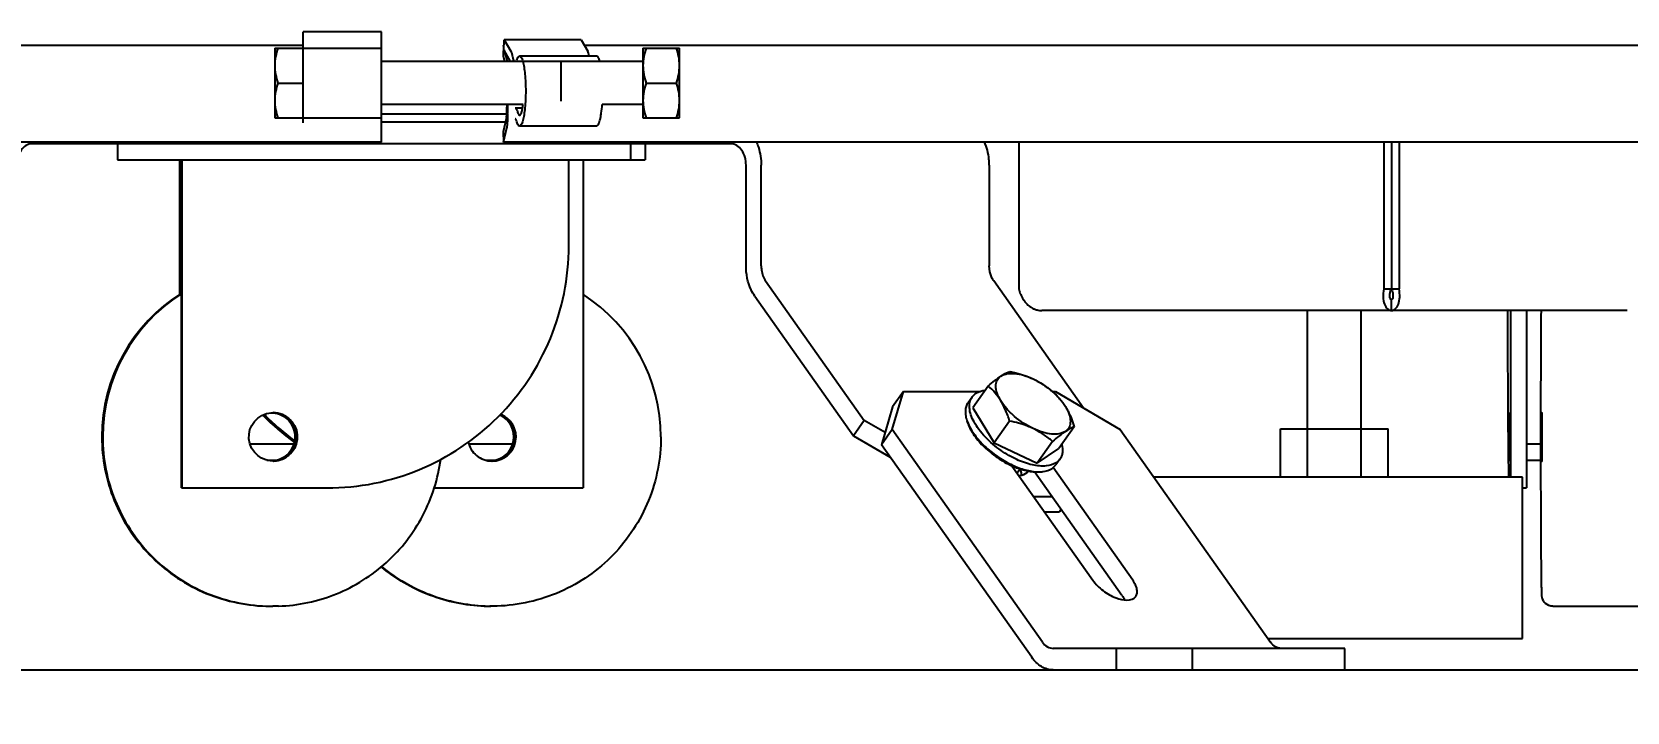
# Model space of a CAD drawing. Header units: millimetres. Extents: x 1186 to 6713, y 237 to 5598.
# Drawn here: x 6122.3 to 6419, y 2008.3 to 2134.7 of the extents above; entities that cross this region are included whole.
import ezdxf

# ---------------------------------------------------------------- set-up
doc = ezdxf.new("R2010")
doc.units = ezdxf.units.MM
doc.header["$LTSCALE"] = 384.175
doc.header["$PDMODE"] = 3
doc.header["$PDSIZE"] = 8
doc.layers.get('0').update_dxf_attribs({"linetype": 'CONTINUOUS'})
doc.layers.get('Defpoints').update_dxf_attribs({"linetype": 'CONTINUOUS'})
doc.styles.get("Standard").update_dxf_attribs({"font": 'calibri.ttf'})
doc.dimstyles.get("Standard").update_dxf_attribs({"dimtxt": 43.75, "dimasz": 43.75, "dimexe": 1.5, "dimexo": 1, "dimtad": 1, "dimdsep": 46, "dimtxsty": 'Standard', "dimblk": '_FILLED', "dimblk1": '_FILLED', "dimblk2": '_FILLED', "dimcen": 0.09, "dimazin": 2, "dimtol": 1, "dimtp": 0.01, "dimtm": 0.01, "dimtfac": 1, "dimtofl": 0, "dimtmove": 0, "dimatfit": 3, "dimldrblk": '_FILLED', "dimfxl": 1, "dimtolj": 1, "dimarcsym": 0})

# ---------------------------------------------------------------- blocks, each defined once
blk = doc.blocks.new('_FILLED')
at = {"color": 0, "linetype": 'ByBlock'}
blk.add_solid([(0, 0), (-1, 0.2143), (-1, -0.2143)], dxfattribs=at)
blk = doc.blocks.new('*D96')
at = {"color": 0, "lineweight": -2}
for p, q in [((5650.28, 2015.1), (5650.28, 1933.87)), ((6534.05, 2015.1), (6534.05, 1933.87)), ((5694.03, 1935.37), (6041.71, 1935.37)), ((6490.3, 1935.37), (6142.61, 1935.37))]:
    blk.add_line(p, q, dxfattribs=at)
at = {"layer": 'Defpoints', "color": 0}
for p in [(5650.28, 2016.1), (6534.05, 2016.1), (6534.05, 1935.37)]:
    blk.add_point(p, dxfattribs=at)
at = {"color": 0, "linetype": 'ByBlock', "lineweight": -2, "xscale": 43.75, "yscale": 43.75, "zscale": 43.75, "rotation": 180}
blk.add_blockref('_FILLED', (5650.28, 1935.37), dxfattribs=at)
at = {"color": 0, "linetype": 'ByBlock', "lineweight": -2, "xscale": 43.75, "yscale": 43.75, "zscale": 43.75}
blk.add_blockref('_FILLED', (6534.05, 1935.37), dxfattribs=at)
at = {"color": 0, "insert": (6092.16, 1935.37), "char_height": 43.75, "attachment_point": 5}
blk.add_mtext('\\A1;\\A1;880', dxfattribs=at)

msp = doc.modelspace()

# ---------------------------------------------------------------- linework, layer by layer
at = {"color": 0, "linetype": 'Continuous'}
for p, q in [((6187.27631, 2134.7405), (6172.73631, 2134.7405)), ((6172.73631, 2117.83922), (6172.73631, 2134.7405)), ((6187.27631, 2114.26629), (6187.27631, 2134.7405)), ((6172.73631, 2132.20612), (5861.69157, 2132.20612)), ((6167.43631, 2131.7362), (6187.27631, 2131.7362)), ((6167.43631, 2131.7362), (6167.43631, 2118.7362)), ((6209.98795, 2132.20612), (6209.94717, 2130.29351)), ((6210.09016, 2132.20612), (6209.98795, 2132.20612)), ((6210.07116, 2131.84144), (6209.98795, 2132.20612)), ((6210.04425, 2131.32486), (6210.14405, 2133.2405)), ((6210.04425, 2131.32486), (6211.25325, 2129.2362)), ((6224.46313, 2133.24052), (6210.14405, 2133.2405)), ((6210.14405, 2133.2405), (6211.36385, 2131.13319)), ((6210.5868, 2129.5815), (6210.18186, 2131.35625)), ((6224.46313, 2133.24052), (6225.68293, 2131.13321)), ((6512.86105, 2132.20612), (6225.06188, 2132.20612)), ((6235.93631, 2131.7362), (6242.73631, 2131.7362)), ((6235.93631, 2131.7362), (6235.93631, 2118.7362)), ((6242.73631, 2118.7362), (6242.73631, 2131.7362)), ((6235.93631, 2129.2362), (6187.27631, 2129.2362)), ((6209.94717, 2130.29351), (6210.1884, 2129.2362)), ((6227.31529, 2130.23622), (6212.99621, 2130.2362)), ((6220.73631, 2121.8362), (6220.73631, 2129.2362)), ((6168.01687, 2125.2362), (6172.73631, 2125.2362)), ((6236.51687, 2125.2362), (6242.15575, 2125.2362)), ((6167.43631, 2118.7362), (6187.27631, 2118.7362)), ((6213.64294, 2121.2362), (6187.27631, 2121.2362)), ((6187.27631, 2119.5362), (6210.54601, 2119.5362)), ((6210.54601, 2118.80352), (6209.94717, 2116.1789)), ((6210.64473, 2121.2362), (6210.64473, 2120.71613)), ((6210.78424, 2120.71613), (6210.78424, 2121.2362)), ((6213.54829, 2120.56662), (6212.1866, 2120.56662)), ((6212.18676, 2120.56662), (6212.23231, 2120.56123)), ((6235.93631, 2121.2362), (6228.35383, 2121.2362)), ((6235.93631, 2118.7362), (6242.73631, 2118.7362)), ((6210.34812, 2117.9362), (6187.27631, 2117.9362)), ((6209.94717, 2116.1789), (6209.98795, 2114.26629)), ((6209.98795, 2114.26629), (6210.5868, 2116.89091)), ((6212.21809, 2118.5629), (6212.18678, 2118.56662)), ((6227.3153, 2117.23622), (6212.99623, 2117.2362)), ((6187.27631, 2114.26629), (5861.69157, 2114.26629)), ((6122.27631, 2113.9362), (6122.27631, 2114.26629)), ((6252.27631, 2113.9362), (6122.27631, 2113.9362)), ((6138.22752, 2113.9362), (6138.22752, 2110.9362)), ((6210.14408, 2114.26629), (6209.98795, 2114.26629)), ((6224.46315, 2114.23192), (6210.14408, 2114.2319)), ((6512.86105, 2114.26629), (6224.46315, 2114.26629)), ((6224.48304, 2114.26629), (6224.46315, 2114.23192)), ((6233.63109, 2113.9362), (6233.63109, 2110.9362)), ((6236.3251, 2113.9362), (6236.3251, 2110.9362)), ((6252.27631, 2113.9362), (6252.27631, 2114.26629)), ((6305.85812, 2114.26629), (6305.85812, 2086.9362)), ((6373.74037, 2114.26629), (6373.74037, 2086.9362)), ((6375.15458, 2114.26629), (6375.15458, 2086.9362)), ((6376.5688, 2114.26629), (6376.5688, 2086.9362)), ((6138.22759, 2110.9362), (6236.3251, 2110.9362)), ((6149.72394, 2110.9362), (6149.72394, 2085.84466)), ((6149.74422, 2110.9362), (6149.74422, 2085.85821)), ((6150.11804, 2049.9362), (6150.11804, 2110.9362)), ((6150.13631, 2110.9362), (6150.13832, 2049.9362)), ((6222.1352, 2094.9362), (6222.13467, 2110.9362)), ((6224.82868, 2110.9362), (6224.82868, 2049.9362)), ((6255.10474, 2091.24991), (6255.10474, 2109.9362)), ((6257.93317, 2091.24991), (6257.93317, 2109.9362)), ((6300.35957, 2109.9362), (6300.35957, 2091.24991)), ((6149.99418, 2107.9362), (6150.11804, 2107.9362)), ((6258.76159, 2088.42148), (6277.10474, 2062.48036)), ((6317.90431, 2064.78105), (6301.188, 2088.42148)), ((6373.74037, 2086.9362), (6376.5688, 2086.9362)), ((6256.76159, 2085.59306), (6275.10474, 2059.65193)), ((6375.15458, 2082.9362), (6375.15458, 2084.9362)), ((6418.9952, 2082.9362), (6310.10076, 2082.9362)), ((6359.54798, 2051.9362), (6359.54798, 2082.9362)), ((6369.54798, 2051.9362), (6369.54798, 2082.9362)), ((6397.28351, 2082.9362), (6397.28351, 2051.9362)), ((6400.28344, 2082.9362), (6400.28344, 2049.9362)), ((6300.16074, 2068.8782), (6297.318, 2064.85796)), ((6282.30633, 2060.78105), (6284.3774, 2067.85212)), ((6284.3774, 2067.85212), (6282.3774, 2065.02369)), ((6284.3774, 2067.85212), (6298.54751, 2067.85212)), ((6297.15298, 2066.83965), (6296.40298, 2065.77899)), ((6312.11931, 2067.85212), (6312.66167, 2067.85212)), ((6312.66167, 2067.85212), (6324.73274, 2060.78105)), ((6277.10474, 2062.48036), (6275.10474, 2059.65193)), ((6280.96941, 2060.21649), (6277.10474, 2062.48036)), ((6282.3774, 2065.02369), (6280.30633, 2057.95262)), ((6296.40128, 2061.8911), (6296.23461, 2062.36251)), ((6297.318, 2064.85796), (6301.2912, 2058.35591)), ((6304.13393, 2062.37614), (6301.2912, 2058.35591)), ((6135.27831, 2059.44781), (6135.27831, 2059.4246)), ((6135.27907, 2059.44781), (6135.27831, 2059.4362)), ((6135.27831, 2059.4362), (6135.27907, 2059.4246)), ((6275.10474, 2059.65193), (6281.93317, 2055.65193)), ((6282.30633, 2060.78105), (6280.30633, 2057.95262)), ((6310.24629, 2021.26798), (6282.30633, 2060.78105)), ((6316.16062, 2061.29456), (6313.31788, 2057.27433)), ((6324.73274, 2060.78105), (6352.6727, 2021.26798)), ((6354.54798, 2060.9362), (6374.54798, 2060.9362)), ((6354.54798, 2051.9362), (6354.54798, 2060.9362)), ((6374.54798, 2051.9362), (6374.54798, 2060.9362)), ((6170.99186, 2058.09641), (6162.8687, 2058.09641)), ((6211.68393, 2058.09641), (6203.56076, 2058.09641)), ((6308.24629, 2018.43956), (6280.30633, 2057.95262)), ((6301.2912, 2058.35591), (6309.29114, 2054.56409)), ((6312.13387, 2058.58432), (6309.29114, 2054.56409)), ((6309.29114, 2054.56409), (6313.31788, 2057.27433)), ((6402.96961, 2058.09641), (6400.28344, 2058.09641)), ((6166.00164, 2055.09641), (6167.86155, 2055.09641)), ((6206.69107, 2055.09641), (6208.55098, 2055.09641)), ((6304.55137, 2054.07181), (6319.60563, 2032.78187)), ((6306.07056, 2053.47026), (6305.52365, 2052.69681)), ((6327.03025, 2032.78187), (6312.22317, 2053.72225)), ((6313.48291, 2055.29264), (6312.73291, 2054.23198)), ((6400.28344, 2055.09641), (6402.97126, 2055.09641)), ((6325.03025, 2029.95345), (6308.76823, 2052.95141)), ((6309.06794, 2052.93442), (6309.56794, 2052.93442)), ((6399.54798, 2051.9362), (6330.98699, 2051.9362)), ((6399.54798, 2021.9362), (6399.54798, 2051.9362)), ((6150.11804, 2049.9362), (6177.13771, 2049.9362)), ((6197.8293, 2049.9362), (6224.82868, 2049.9362)), ((6308.60563, 2048.33822), (6312.03025, 2048.33822)), ((6399.54798, 2049.9362), (6400.28344, 2049.9362)), ((6310.60563, 2045.5098), (6313.38901, 2045.5098)), ((6313.70963, 2045.96322), (6313.38901, 2045.5098)), ((6165.93717, 2027.95267), (6166.95541, 2027.9362)), ((6166.77764, 2027.9362), (6166.93396, 2027.93624)), ((6166.93396, 2027.93655), (6166.91284, 2027.9362)), ((6166.95541, 2027.9362), (6167.09061, 2027.9362)), ((6168.12442, 2027.95317), (6167.09061, 2027.9362)), ((6206.60598, 2027.95317), (6207.63978, 2027.9362)), ((6207.61866, 2027.93624), (6207.46201, 2027.9362)), ((6207.61866, 2027.93655), (6207.59721, 2027.9362)), ((6207.77499, 2027.9362), (6207.63978, 2027.9362)), ((6208.79323, 2027.95267), (6207.77499, 2027.9362)), ((6405.1684, 2027.9362), (6425.16794, 2027.9362)), ((6352.20019, 2021.9362), (6399.54798, 2021.9362)), ((6366.47169, 2020.09641), (6312.24629, 2020.09641)), ((6324.04528, 2016.09641), (6324.04528, 2020.09641)), ((6338.18741, 2016.09641), (6338.18741, 2020.09641)), ((6366.47169, 2016.09641), (6366.47169, 2020.09641)), ((6312.24629, 2016.09641), (6366.47169, 2016.09641))]:
    msp.add_line(p, q, dxfattribs=at)
msp.add_line((5650.27631, 2016.09641), (6491.61887, 2016.09641))
for centre, radius, start, end in [((6156.2899, 2120.70045), 54.49434, 358.6924309, 0.0164772), ((6166.77843, 2059.43632), 31.50012, 121.9908394, 179.9791046), ((6166.9562, 2059.43631), 31.50012, 122.3802785, 180.0001991), ((6311.83397, 2088.28179), 6.12548, 192.6897035, 201.4065336), ((6311.72562, 2088.23984), 6.00929, 201.4112211, 204.7296592), ((6207.77418, 2059.43631), 31.50013, 359.9998132, 57.1456589), ((6311.57061, 2088.16631), 5.83773, 204.7106291, 210.5315518), ((6311.34479, 2088.03466), 5.57634, 210.5450884, 214.8752321), ((6311.10753, 2087.86745), 5.28609, 214.8588208, 220.3884197), ((6310.85577, 2087.65446), 4.95632, 220.3988055, 225.6545001), ((6310.63671, 2087.42962), 4.6424, 225.6483618, 231.2540072), ((6310.44369, 2087.1896), 4.3344, 231.2582706, 237.6256755), ((6310.29967, 2086.96367), 4.06648, 237.6349496, 243.252078), ((6310.19177, 2086.74887), 3.8261, 243.2473291, 251.2713857), ((6310.13175, 2086.57816), 3.64515, 251.303309, 256.3144088), ((6310.10492, 2086.46714), 3.53094, 256.3111417, 269.9324566), ((6197.48454, 2094.992), 45.07375, 224.3293423, 234.1428374), ((6197.85449, 2094.98678), 45.06731, 224.1584227, 233.6102651), ((6197.87458, 2094.98653), 45.067, 224.1491609, 233.5813862), ((6166.742, 2059.42229), 4.51396, 85.007457, 85.2588162), ((6166.76325, 2059.42894), 4.50727, 85.2687483, 85.5204434), ((6166.92628, 2059.43621), 4.49998, 359.9999339, 87.3330334), ((6166.94181, 2059.4362), 4.49998, 272.4739344, 87.52897), ((6167.10403, 2059.43619), 4.5, 0.0001793, 89.5792624), ((6167.11754, 2059.4362), 4.5, 270.2544909, 89.7492148), ((6207.80864, 2059.43622), 4.50002, 270.2568838, 69.2097608), ((6207.82892, 2059.43622), 4.50002, 270.0018253, 69.4231141), ((6207.62618, 2059.4362), 4.49998, 272.5616722, 0.0000527), ((6207.7884, 2059.43622), 4.5, 270.5119441, 359.9997691), ((6166.74201, 2059.45016), 4.514, 274.741364, 274.9964889), ((6166.76326, 2059.44298), 4.50678, 274.478625, 274.7340848), ((6166.92499, 2059.4472), 4.51102, 272.6813963, 282.0031466), ((6166.92985, 2059.42064), 4.48403, 282.0130849, 282.7391071), ((6207.43314, 2059.45016), 4.514, 274.7413641, 274.9985783), ((6207.44762, 2059.44321), 4.50701, 274.5644716, 274.8220352), ((6207.60938, 2059.44709), 4.51091, 272.7689336, 282.0033084), ((6207.61422, 2059.42064), 4.48403, 282.0130849, 282.7391071), ((6197.82942, 2094.84842), 44.91221, 269.0380042, 269.9998467), ((6166.77724, 2059.44236), 31.50612, 268.1486527, 268.4718818), ((6166.77755, 2059.45542), 31.51918, 268.4719678, 270.0001651), ((6207.46164, 2059.44285), 31.50662, 268.1203269, 268.4435487), ((6207.46194, 2059.45582), 31.51959, 268.4436362, 270.0001209)]:
    msp.add_arc(centre, radius, start, end, dxfattribs=at)
for centre, major_axis, start_param, end_param in [((6177.13622, 2094.9362), (-20.86872, 39.86893), -3.62379407, -2.052997743), ((6197.4164, 2094.9362), (20.86872, 39.86893), -3.456469693, -3.284567403), ((6207.415, 2059.4362), (2.08687, 3.98689), 3.715376948, 6.331540606)]:
    msp.add_ellipse(centre, major_axis=major_axis, ratio=0.999959905, start_param=start_param, end_param=end_param, dxfattribs=at)
msp.add_ellipse((6167.13762, 2059.4362), major_axis=(-2.08687, 3.98689), ratio=0.999959905, dxfattribs=at)
for points in [[(6168.01687, 2131.7362), (6167.66886, 2130.69219), (6167.43631, 2129.58669), (6167.43631, 2128.4862)], [(6167.43631, 2128.4862), (6167.43631, 2127.38572), (6167.66886, 2126.28021), (6168.01687, 2125.2362)], [(6168.01687, 2125.2362), (6167.66886, 2124.19219), (6167.43631, 2123.08669), (6167.43631, 2121.9862)], [(6167.43631, 2121.9862), (6167.43631, 2120.88572), (6167.66886, 2119.78021), (6168.01687, 2118.7362)], [(6210.54601, 2118.80352), (6210.5986, 2119.03404), (6210.60402, 2119.27323), (6210.61648, 2119.50936)], [(6210.61648, 2119.50936), (6210.63769, 2119.91116), (6210.64473, 2120.31376), (6210.64473, 2120.71613)]]:
    msp.add_open_spline(points, degree=3, dxfattribs=at)
for points, knots in [([(6211.36385, 2131.13319), (6211.43298, 2131.01377), (6211.54357, 2130.6907), (6211.61438, 2130.36135), (6211.64934, 2130.16495)], [0, 0, 0, 0, 0.408882377, 1, 1, 1, 1]), ([(6225.95438, 2130.24165), (6225.92048, 2130.42172), (6225.85222, 2130.72526), (6225.7472, 2131.02217), (6225.68293, 2131.13321)], [0, 0, 0, 0, 0.588173561, 1, 1, 1, 1]), ([(6236.51687, 2131.7362), (6236.34163, 2131.2105), (6236.04818, 2130.14235), (6235.93631, 2129.03621), (6235.93631, 2128.4862)], [0, 0, 0, 0, 0.501872333, 1, 1, 1, 1]), ([(6242.73631, 2128.4862), (6242.73631, 2129.03621), (6242.62445, 2130.14235), (6242.33099, 2131.2105), (6242.15575, 2131.7362)], [0, 0, 0, 0, 0.49812774, 1, 1, 1, 1]), ([(6210.5868, 2129.5815), (6210.59687, 2129.53736), (6210.61555, 2129.43666), (6210.63005, 2129.33533), (6210.63739, 2129.27873)], [0, 0, 0, 0, 0.4423646, 1, 1, 1, 1]), ([(6211.64934, 2130.16495), (6211.68175, 2129.98288), (6211.74814, 2129.66421), (6211.84478, 2129.35193), (6211.9007, 2129.22304)], [0, 0, 0, 0, 0.568275743, 1, 1, 1, 1]), ([(6212.39522, 2129.2383), (6212.43533, 2129.38357), (6212.51815, 2129.64263), (6212.66969, 2129.9928), (6212.86176, 2130.23614), (6212.99615, 2130.2362)], [0, 0, 0, 0, 0.376096508, 0.664618736, 1, 1, 1, 1]), ([(6212.99615, 2130.2362), (6213.12933, 2130.23625), (6213.3204, 2129.99656), (6213.4713, 2129.65033), (6213.55374, 2129.3945), (6213.59368, 2129.25101)], [0, 0, 0, 0, 0.335955125, 0.62426792, 1, 1, 1, 1]), ([(6213.59368, 2129.25101), (6213.68854, 2128.91024), (6213.8438, 2128.12507), (6214.06769, 2126.28756), (6214.12501, 2124.78837), (6214.12501, 2123.7362)], [0, 0, 0, 0, 0.191136746, 0.431457956, 1, 1, 1, 1]), ([(6227.91272, 2129.25116), (6227.87278, 2129.39464), (6227.79034, 2129.65043), (6227.63945, 2129.99662), (6227.4484, 2130.23627), (6227.31523, 2130.23621)], [0, 0, 0, 0, 0.375728745, 0.66403909, 1, 1, 1, 1]), ([(6235.93631, 2128.4862), (6235.93631, 2127.9362), (6236.04818, 2126.83006), (6236.34163, 2125.76191), (6236.51687, 2125.2362)], [0, 0, 0, 0, 0.498127738, 1, 1, 1, 1]), ([(6242.15575, 2125.2362), (6242.33099, 2125.76191), (6242.62445, 2126.83006), (6242.73631, 2127.9362), (6242.73631, 2128.4862)], [0, 0, 0, 0, 0.501872335, 1, 1, 1, 1]), ([(6236.51687, 2125.2362), (6236.34163, 2124.7105), (6236.04818, 2123.64235), (6235.93631, 2122.53621), (6235.93631, 2121.9862)], [0, 0, 0, 0, 0.501872333, 1, 1, 1, 1]), ([(6242.73631, 2121.9862), (6242.73631, 2122.53621), (6242.62445, 2123.64235), (6242.33099, 2124.7105), (6242.15575, 2125.2362)], [0, 0, 0, 0, 0.49812774, 1, 1, 1, 1]), ([(6214.12501, 2123.7362), (6214.12501, 2122.69245), (6214.06843, 2121.20392), (6213.84814, 2119.37662), (6213.69529, 2118.59328), (6213.60214, 2118.25202)], [0, 0, 0, 0, 0.567233804, 0.807759403, 1, 1, 1, 1]), ([(6235.93631, 2121.9862), (6235.93631, 2121.4362), (6236.04818, 2120.33006), (6236.34163, 2119.26191), (6236.51687, 2118.7362)], [0, 0, 0, 0, 0.498127738, 1, 1, 1, 1]), ([(6242.15575, 2118.7362), (6242.33099, 2119.26191), (6242.62445, 2120.33006), (6242.73631, 2121.4362), (6242.73631, 2121.9862)], [0, 0, 0, 0, 0.501872335, 1, 1, 1, 1]), ([(6210.77005, 2119.45693), (6210.76556, 2119.26246), (6210.74557, 2118.59409), (6210.71309, 2117.92551), (6210.66665, 2117.45357)], [0, 0, 0, 0, 0.290871042, 1, 1, 1, 1]), ([(6212.23231, 2120.56123), (6212.3147, 2120.54179), (6212.46845, 2120.3106), (6212.53533, 2120.09118), (6212.57674, 2119.93946)], [0, 0, 0, 0, 0.349923897, 1, 1, 1, 1]), ([(6212.57674, 2119.93946), (6212.60468, 2119.83713), (6212.66242, 2119.65457), (6212.76795, 2119.40833), (6212.90202, 2119.23619), (6212.99624, 2119.23621)], [0, 0, 0, 0, 0.376626647, 0.665472063, 1, 1, 1, 1]), ([(6212.99624, 2119.23621), (6213.07365, 2119.23623), (6213.19089, 2119.35832), (6213.28713, 2119.55007), (6213.41452, 2119.89304), (6213.54092, 2120.45706), (6213.61262, 2120.94982), (6213.64505, 2121.22805)], [0, 0, 0, 0, 0.107635163, 0.195402107, 0.308872788, 0.610502712, 1, 1, 1, 1]), ([(6227.31524, 2117.23623), (6227.45832, 2117.23617), (6227.65788, 2117.50645), (6227.81424, 2117.88514), (6227.95768, 2118.36123), (6228.08306, 2118.94177), (6228.24106, 2119.90922), (6228.31722, 2120.68468), (6228.35675, 2121.22918)], [0, 0, 0, 0, 0.101433908, 0.190192065, 0.306119117, 0.447858457, 0.612968689, 1, 1, 1, 1]), ([(6210.62477, 2117.10213), (6210.61908, 2117.06348), (6210.60782, 2116.99281), (6210.59402, 2116.92258), (6210.5868, 2116.89091)], [0, 0, 0, 0, 0.546007168, 1, 1, 1, 1]), ([(6210.66665, 2117.45357), (6210.66045, 2117.39058), (6210.64791, 2117.27326), (6210.63272, 2117.15625), (6210.62477, 2117.10213)], [0, 0, 0, 0, 0.536417488, 1, 1, 1, 1]), ([(6212.39031, 2118.25202), (6212.3696, 2118.32788), (6212.33616, 2118.43759), (6212.25929, 2118.55318), (6212.21809, 2118.5629)], [0, 0, 0, 0, 0.650076103, 1, 1, 1, 1]), ([(6212.99623, 2117.23621), (6212.86013, 2117.23621), (6212.6665, 2117.48483), (6212.51405, 2117.84051), (6212.43066, 2118.1042), (6212.39031, 2118.25202)], [0, 0, 0, 0, 0.334547522, 0.623355944, 1, 1, 1, 1]), ([(6213.60214, 2118.25202), (6213.5618, 2118.10421), (6213.47841, 2117.84051), (6213.32596, 2117.48483), (6213.13233, 2117.23621), (6212.99623, 2117.23621)], [0, 0, 0, 0, 0.376644029, 0.665452441, 1, 1, 1, 1]), ([(6122.27631, 2113.9362), (6121.50368, 2113.9362), (6119.82178, 2112.74567), (6119.44788, 2110.91862), (6119.44788, 2109.9362)], [0, 0, 0, 0, 0.440233148, 1, 1, 1, 1]), ([(6255.10474, 2109.9362), (6255.10474, 2110.91862), (6254.73085, 2112.74567), (6253.04894, 2113.9362), (6252.27631, 2113.9362)], [0, 0, 0, 0, 0.559766728, 1, 1, 1, 1]), ([(6257.02059, 2114.29304), (6257.17103, 2113.96539), (6257.71069, 2112.57405), (6257.93317, 2111.06594), (6257.93317, 2109.9362)], [0, 0, 0, 0, 0.241925446, 1, 1, 1, 1]), ([(6300.35957, 2109.9362), (6300.35957, 2110.31918), (6300.28417, 2111.80738), (6299.90891, 2113.28698), (6299.447, 2114.29304)], [0, 0, 0, 0, 0.257029449, 1, 1, 1, 1]), ([(6256.76159, 2085.59306), (6256.49192, 2085.97443), (6255.50209, 2087.70099), (6255.10474, 2089.73459), (6255.10474, 2091.24991)], [0, 0, 0, 0, 0.235616236, 1, 1, 1, 1]), ([(6257.93317, 2091.24991), (6257.93317, 2090.98924), (6258.00072, 2090.00189), (6258.34019, 2089.01744), (6258.76159, 2088.42148)], [0, 0, 0, 0, 0.263156404, 1, 1, 1, 1]), ([(6301.188, 2088.42148), (6301.05316, 2088.61217), (6300.55826, 2089.47546), (6300.35957, 2090.49225), (6300.35957, 2091.24991)], [0, 0, 0, 0, 0.235616553, 1, 1, 1, 1]), ([(6373.74037, 2086.9362), (6373.62787, 2086.43638), (6373.53223, 2085.47344), (6373.76526, 2084.18076), (6374.28901, 2083.23324), (6374.89128, 2082.9362), (6375.15458, 2082.9362)], [0, 0, 0, 0, 0.328092399, 0.610579611, 0.831384972, 1, 1, 1, 1]), ([(6375.15458, 2084.9362), (6375.07403, 2084.9362), (6374.89492, 2085.15149), (6374.84211, 2085.58595), (6374.88814, 2086.22826), (6375.04458, 2086.69184), (6375.15458, 2086.9362)], [0, 0, 0, 0, 0.112807192, 0.321078905, 0.624703854, 1, 1, 1, 1]), ([(6375.15458, 2086.9362), (6375.26459, 2086.69184), (6375.42103, 2086.22826), (6375.46705, 2085.58595), (6375.41425, 2085.15149), (6375.23513, 2084.9362), (6375.15458, 2084.9362)], [0, 0, 0, 0, 0.37529615, 0.678921099, 0.88719281, 1, 1, 1, 1]), ([(6375.15458, 2082.9362), (6375.41788, 2082.9362), (6376.02016, 2083.23324), (6376.54391, 2084.18076), (6376.77693, 2085.47344), (6376.6813, 2086.43638), (6376.5688, 2086.9362)], [0, 0, 0, 0, 0.168615032, 0.389420395, 0.671907607, 1, 1, 1, 1]), ([(6397.01281, 2051.86797), (6396.92628, 2055.74476), (6396.8664, 2066.09963), (6396.81992, 2076.45363), (6396.8078, 2082.93025)], [0, 0, 0, 0, 0.374503593, 1, 1, 1, 1]), ([(6402.96898, 2059.4362), (6402.96898, 2061.68233), (6402.97601, 2069.51816), (6402.9981, 2077.35409), (6403.04784, 2082.94359)], [0, 0, 0, 0, 0.28664704, 1, 1, 1, 1]), ([(6302.53137, 2070.73857), (6302.69057, 2070.84571), (6303.21352, 2071.1804), (6303.77654, 2071.46262), (6304.18748, 2071.58844)], [0, 0, 0, 0, 0.308680259, 1, 1, 1, 1]), ([(6302.53137, 2070.73857), (6303.24794, 2071.22086), (6304.82072, 2071.35238), (6306.82823, 2070.9181), (6307.96541, 2070.47236), (6308.54471, 2070.19778)], [0, 0, 0, 0, 0.416558448, 0.690830754, 1, 1, 1, 1]), ([(6304.18748, 2071.58844), (6304.56595, 2071.51114), (6306.05464, 2071.17629), (6307.51439, 2070.68613), (6308.54471, 2070.19778)], [0, 0, 0, 0, 0.253054328, 1, 1, 1, 1]), ([(6300.16074, 2068.8782), (6300.5734, 2069.23203), (6301.34473, 2069.87622), (6302.1487, 2070.481), (6302.53137, 2070.73857)], [0, 0, 0, 0, 0.540956568, 1, 1, 1, 1]), ([(6302.5046, 2066.13242), (6302.1803, 2066.66313), (6301.46551, 2067.64413), (6300.60218, 2068.49416), (6300.16074, 2068.8782)], [0, 0, 0, 0, 0.515264753, 1, 1, 1, 1]), ([(6302.5046, 2066.13242), (6302.22755, 2066.5858), (6301.7887, 2067.46142), (6301.58723, 2068.4341), (6301.58979, 2068.87544)], [0, 0, 0, 0, 0.546255409, 1, 1, 1, 1]), ([(6301.58979, 2068.87544), (6301.59194, 2069.24452), (6301.7314, 2069.98262), (6302.24123, 2070.54328), (6302.53137, 2070.73857)], [0, 0, 0, 0, 0.513453896, 1, 1, 1, 1]), ([(6308.54471, 2070.19778), (6309.21178, 2069.8816), (6310.48285, 2069.15539), (6311.63976, 2068.26301), (6312.18742, 2067.79662)], [0, 0, 0, 0, 0.506471972, 1, 1, 1, 1]), ([(6308.54471, 2070.19778), (6309.78949, 2069.60778), (6311.52761, 2068.46541), (6313.4328, 2066.60251), (6314.21183, 2065.57362), (6314.53128, 2065.05084)], [0, 0, 0, 0, 0.51782166, 0.769695578, 1, 1, 1, 1]), ([(6296.40297, 2065.77899), (6296.25376, 2065.56796), (6296.01367, 2065.07997), (6295.87554, 2064.24209), (6295.94754, 2063.31408), (6296.12039, 2062.6856), (6296.23461, 2062.36251)], [0, 0, 0, 0, 0.218603404, 0.451694575, 0.71014421, 1, 1, 1, 1]), ([(6302.54964, 2056.90055), (6301.48617, 2057.64106), (6300.02193, 2058.87975), (6298.43018, 2060.75232), (6297.52488, 2062.13765), (6296.91422, 2063.48538), (6296.62273, 2064.75239), (6296.67207, 2065.90064), (6296.95978, 2066.56639), (6297.1529, 2066.83954)], [0, 0, 0, 0, 0.317873443, 0.466081605, 0.601816462, 0.722486001, 0.827253733, 0.917944446, 1, 1, 1, 1]), ([(6297.1529, 2066.83954), (6297.19775, 2066.90298), (6297.39149, 2067.15175), (6297.63231, 2067.36287), (6297.82891, 2067.49589)], [0, 0, 0, 0, 0.246599431, 1, 1, 1, 1]), ([(6297.82891, 2067.49589), (6297.88243, 2067.5321), (6298.10866, 2067.67435), (6298.35316, 2067.78675), (6298.54333, 2067.85631)], [0, 0, 0, 0, 0.241933947, 1, 1, 1, 1]), ([(6298.54333, 2067.85631), (6298.62315, 2067.88551), (6298.9623, 2067.99677), (6299.31504, 2068.06433), (6299.58494, 2068.09601)], [0, 0, 0, 0, 0.238251651, 1, 1, 1, 1]), ([(6304.13393, 2062.37614), (6304.02754, 2062.71419), (6303.59328, 2064.00898), (6303.03232, 2065.26881), (6302.5046, 2066.13242)], [0, 0, 0, 0, 0.25935239, 1, 1, 1, 1]), ([(6308.49117, 2060.98548), (6307.24639, 2061.57548), (6305.50827, 2062.71784), (6303.60308, 2064.58075), (6302.82406, 2065.60964), (6302.5046, 2066.13242)], [0, 0, 0, 0, 0.51782166, 0.769695578, 1, 1, 1, 1]), ([(6312.18742, 2067.79662), (6312.62885, 2067.41259), (6313.49218, 2066.56256), (6314.20697, 2065.58157), (6314.53128, 2065.05084)], [0, 0, 0, 0, 0.484725298, 1, 1, 1, 1]), ([(6167.13477, 2063.91731), (6168.21287, 2063.81825), (6170.37112, 2062.77261), (6171.22075, 2060.52987), (6171.22342, 2059.44732)], [0, 0, 0, 0, 0.500019555, 1, 1, 1, 1]), ([(6171.2437, 2059.42509), (6171.24639, 2060.51423), (6170.39663, 2062.77593), (6168.21997, 2063.82433), (6167.13483, 2063.91912)], [0, 0, 0, 0, 0.499972931, 1, 1, 1, 1]), ([(6167.13502, 2063.92085), (6168.22189, 2063.8309), (6170.40614, 2062.78954), (6171.26401, 2060.52684), (6171.26401, 2059.4362)], [0, 0, 0, 0, 0.499988043, 1, 1, 1, 1]), ([(6211.93484, 2059.42509), (6211.93693, 2060.27073), (6211.4428, 2061.99972), (6210.08041, 2063.17336), (6209.31185, 2063.52608)], [0, 0, 0, 0, 0.500003591, 1, 1, 1, 1]), ([(6209.31611, 2063.53031), (6210.08534, 2063.17944), (6211.45013, 2062.00911), (6211.94839, 2060.2817), (6211.94839, 2059.4362)], [0, 0, 0, 0, 0.499992937, 1, 1, 1, 1]), ([(6212.11063, 2059.4362), (6212.11063, 2060.30279), (6211.58592, 2062.07533), (6210.15605, 2063.24705), (6209.35739, 2063.58335)], [0, 0, 0, 0, 0.500004172, 1, 1, 1, 1]), ([(6209.36168, 2063.58806), (6210.16303, 2063.25318), (6211.59896, 2062.08145), (6212.12616, 2060.30475), (6212.12616, 2059.4362)], [0, 0, 0, 0, 0.499991596, 1, 1, 1, 1]), ([(6212.2884, 2059.4362), (6212.2884, 2060.32585), (6211.73388, 2062.1479), (6210.23155, 2063.31858), (6209.40099, 2063.63733)], [0, 0, 0, 0, 0.500004979, 1, 1, 1, 1]), ([(6296.23461, 2062.36251), (6296.24792, 2062.32485), (6296.30342, 2062.17201), (6296.364, 2062.02102), (6296.41224, 2061.90825)], [0, 0, 0, 0, 0.245656925, 1, 1, 1, 1]), ([(6308.49117, 2060.98548), (6308.15067, 2061.14687), (6306.74576, 2061.74847), (6305.26078, 2062.146), (6304.13393, 2062.37614)], [0, 0, 0, 0, 0.246778588, 1, 1, 1, 1]), ([(6315.44609, 2062.30782), (6315.44395, 2061.93874), (6315.30449, 2061.20063), (6314.79466, 2060.63998), (6314.50451, 2060.44469)], [0, 0, 0, 0, 0.513453896, 1, 1, 1, 1]), ([(6314.53128, 2065.05084), (6314.70225, 2064.77106), (6315.3663, 2063.57456), (6315.84868, 2062.28569), (6316.16062, 2061.29456)], [0, 0, 0, 0, 0.239863717, 1, 1, 1, 1]), ([(6314.53128, 2065.05084), (6314.80833, 2064.59746), (6315.24718, 2063.72184), (6315.44866, 2062.74916), (6315.44609, 2062.30782)], [0, 0, 0, 0, 0.546255409, 1, 1, 1, 1]), ([(6397.16858, 2063.9362), (6397.16128, 2063.9362), (6397.17203, 2063.89014), (6397.15722, 2063.84195), (6397.16143, 2063.72575), (6397.15327, 2063.50727), (6397.15191, 2063.12855), (6397.14616, 2062.57792), (6397.14304, 2061.90411), (6397.1391, 2060.84373), (6397.13752, 2059.43625), (6397.1391, 2058.02877), (6397.14304, 2056.96839), (6397.14616, 2056.29456), (6397.15191, 2055.7439), (6397.15327, 2055.36516), (6397.16143, 2055.14667), (6397.15722, 2055.03046), (6397.17203, 2054.98227), (6397.16128, 2054.9362), (6397.16858, 2054.9362)], [0, 0, 0, 0, 0.002433385, 0.009637576, 0.021565042, 0.038096603, 0.084302045, 0.146477452, 0.222236359, 0.308670595, 0.499994697, 0.691318481, 0.777753549, 0.85351477, 0.915693319, 0.961901433, 0.978434027, 0.990362062, 0.997566515, 1, 1, 1, 1]), ([(6397.16858, 2054.9362), (6397.17588, 2054.9362), (6397.16513, 2054.98227), (6397.17995, 2055.03045), (6397.17573, 2055.14666), (6397.1839, 2055.36513), (6397.18526, 2055.74386), (6397.191, 2056.29449), (6397.19412, 2056.9683), (6397.19807, 2058.02868), (6397.19965, 2059.43615), (6397.19807, 2060.84364), (6397.19412, 2061.90402), (6397.191, 2062.57785), (6397.18526, 2063.1285), (6397.1839, 2063.50725), (6397.17573, 2063.72574), (6397.17995, 2063.84195), (6397.16513, 2063.89013), (6397.17588, 2063.9362), (6397.16858, 2063.9362)], [0, 0, 0, 0, 0.002433385, 0.009637576, 0.021565042, 0.038096603, 0.084302045, 0.146477452, 0.222236359, 0.308670595, 0.499994697, 0.691318481, 0.777753549, 0.85351477, 0.915693319, 0.961901433, 0.978434027, 0.990362062, 0.997566515, 1, 1, 1, 1]), ([(6403.16845, 2063.93619), (6403.16114, 2063.93617), (6403.17189, 2063.89015), (6403.15708, 2063.84192), (6403.16134, 2063.72568), (6403.15562, 2063.58142), (6403.15415, 2063.39168), (6403.15002, 2063.06724), (6403.14651, 2062.57727), (6403.14275, 2061.9043), (6403.14009, 2061.13619), (6403.1384, 2060.30286), (6403.13803, 2059.72881), (6403.13803, 2059.4362)], [0, 0, 0, 0, 0.00486779, 0.019276337, 0.043131517, 0.076193713, 0.118151207, 0.168603907, 0.292953553, 0.444480196, 0.617336375, 0.804945083, 1, 1, 1, 1]), ([(6403.19887, 2059.4362), (6403.19887, 2059.72882), (6403.1985, 2060.30287), (6403.19681, 2061.1362), (6403.19414, 2061.90431), (6403.19038, 2062.57728), (6403.18688, 2063.06726), (6403.18275, 2063.3917), (6403.18128, 2063.58146), (6403.17555, 2063.72568), (6403.17981, 2063.84198), (6403.165, 2063.8901), (6403.17574, 2063.93621), (6403.16845, 2063.93619)], [0, 0, 0, 0, 0.1950576, 0.382665037, 0.555521976, 0.707049031, 0.831400269, 0.881854464, 0.923811615, 0.956874162, 0.980727772, 0.995134804, 1, 1, 1, 1]), ([(6135.27831, 2059.4246), (6135.27979, 2055.41197), (6136.85357, 2047.30305), (6143.58951, 2036.97759), (6153.69425, 2029.91459), (6161.74879, 2028.08256), (6165.75939, 2027.95269)], [0, 0, 0, 0, 0.250000096, 0.499998838, 0.749995467, 1, 1, 1, 1]), ([(6135.45608, 2059.4362), (6135.45608, 2055.42262), (6137.02764, 2047.31117), (6143.76287, 2036.9816), (6153.86914, 2029.91544), (6161.92561, 2028.0826), (6165.93716, 2027.95269)], [0, 0, 0, 0, 0.249999969, 0.499998755, 0.749995426, 1, 1, 1, 1]), ([(6171.22342, 2059.44732), (6171.22611, 2058.36137), (6170.38179, 2056.10683), (6168.21654, 2055.05456), (6167.13504, 2054.95512)], [0, 0, 0, 0, 0.499973073, 1, 1, 1, 1]), ([(6167.13515, 2054.95331), (6168.21677, 2055.04787), (6170.38609, 2056.08977), (6171.24102, 2058.33943), (6171.2437, 2059.42509)], [0, 0, 0, 0, 0.500019732, 1, 1, 1, 1]), ([(6171.26401, 2059.4362), (6171.26401, 2058.34561), (6170.40621, 2056.08298), (6168.22207, 2055.04158), (6167.13521, 2054.95157)], [0, 0, 0, 0, 0.500005379, 1, 1, 1, 1]), ([(6167.91863, 2055.04699), (6168.88647, 2055.26579), (6170.72688, 2056.39891), (6171.42626, 2058.4439), (6171.42626, 2059.4362)], [0, 0, 0, 0, 0.49998869, 1, 1, 1, 1]), ([(6168.09717, 2055.04716), (6169.06485, 2055.26611), (6170.90484, 2056.39931), (6171.60403, 2058.44402), (6171.60403, 2059.4362)], [0, 0, 0, 0, 0.499988692, 1, 1, 1, 1]), ([(6207.82645, 2054.95332), (6208.90804, 2055.04792), (6211.07727, 2056.08985), (6211.93216, 2058.33946), (6211.93484, 2059.42509)], [0, 0, 0, 0, 0.500019731, 1, 1, 1, 1]), ([(6211.94839, 2059.4362), (6211.94839, 2058.34668), (6211.09243, 2056.08645), (6208.91212, 2055.04373), (6207.82648, 2054.95215)], [0, 0, 0, 0, 0.500005402, 1, 1, 1, 1]), ([(6208.603, 2055.04699), (6209.57084, 2055.26579), (6211.41125, 2056.39891), (6212.11063, 2058.4439), (6212.11063, 2059.4362)], [0, 0, 0, 0, 0.49998869, 1, 1, 1, 1]), ([(6239.27431, 2059.4362), (6239.27431, 2055.42262), (6237.70275, 2047.31117), (6230.96753, 2036.9816), (6220.86125, 2029.91544), (6212.80478, 2028.0826), (6208.79323, 2027.95269)], [0, 0, 0, 0, 0.249999969, 0.499998755, 0.749995426, 1, 1, 1, 1]), ([(6296.4012, 2061.89133), (6296.6753, 2061.11594), (6297.56498, 2059.53802), (6299.44297, 2057.41413), (6301.81211, 2055.50845), (6303.61613, 2054.48242), (6304.55191, 2054.05904)], [0, 0, 0, 0, 0.213642579, 0.463875398, 0.733184078, 1, 1, 1, 1]), ([(6296.41224, 2061.90825), (6296.73183, 2061.16107), (6297.64881, 2059.65742), (6299.48986, 2057.61957), (6301.7603, 2055.77854), (6303.47339, 2054.76362), (6304.36283, 2054.3303)], [0, 0, 0, 0, 0.218162424, 0.467888001, 0.734399251, 1, 1, 1, 1]), ([(6312.13387, 2058.58432), (6311.58623, 2059.05071), (6310.42932, 2059.94309), (6309.15825, 2060.6693), (6308.49117, 2060.98548)], [0, 0, 0, 0, 0.493518123, 1, 1, 1, 1]), ([(6314.50451, 2060.44469), (6313.78794, 2059.9624), (6312.21516, 2059.83088), (6310.20765, 2060.26516), (6309.07047, 2060.7109), (6308.49117, 2060.98548)], [0, 0, 0, 0, 0.416558448, 0.690830754, 1, 1, 1, 1]), ([(6314.50451, 2060.44469), (6314.12184, 2060.18714), (6313.31788, 2059.58235), (6312.54655, 2058.93816), (6312.13387, 2058.58432)], [0, 0, 0, 0, 0.459033823, 1, 1, 1, 1]), ([(6316.16062, 2061.29456), (6316.04325, 2061.25863), (6315.45765, 2061.04683), (6314.91852, 2060.72335), (6314.50451, 2060.44469)], [0, 0, 0, 0, 0.19739738, 1, 1, 1, 1]), ([(6405.1684, 2027.9362), (6404.67787, 2027.9362), (6403.74555, 2028.29979), (6403.19308, 2029.31672), (6403.14046, 2030.11026), (6403.11887, 2030.78748), (6403.09978, 2031.665), (6403.08142, 2032.82147), (6403.06375, 2034.25366), (6403.04709, 2035.94887), (6403.02532, 2038.68377), (6403.00296, 2042.6095), (6402.98362, 2047.80903), (6402.97166, 2053.49768), (6402.96898, 2057.42853), (6402.96898, 2059.4362)], [0, 0, 0, 0, 0.045153925, 0.082521781, 0.099730723, 0.118114411, 0.144939497, 0.180506751, 0.224590108, 0.276782314, 0.336561762, 0.476349658, 0.63815844, 0.815190289, 1, 1, 1, 1]), ([(6403.13803, 2059.4362), (6403.13803, 2059.14359), (6403.1384, 2058.56954), (6403.14009, 2057.7362), (6403.14275, 2056.96809), (6403.14651, 2056.29513), (6403.15002, 2055.80515), (6403.15415, 2055.48071), (6403.15562, 2055.29095), (6403.16134, 2055.14673), (6403.15708, 2055.03043), (6403.17189, 2054.98231), (6403.16115, 2054.93619), (6403.16845, 2054.93622)], [0, 0, 0, 0, 0.1950576, 0.382665037, 0.555521976, 0.707049031, 0.831400269, 0.881854464, 0.923811615, 0.956874162, 0.980727772, 0.995134804, 1, 1, 1, 1]), ([(6403.16845, 2054.93622), (6403.17575, 2054.93624), (6403.165, 2054.98226), (6403.17981, 2055.03049), (6403.17555, 2055.14673), (6403.18128, 2055.29098), (6403.18275, 2055.48073), (6403.18688, 2055.80517), (6403.19038, 2056.29514), (6403.19414, 2056.9681), (6403.19681, 2057.73621), (6403.1985, 2058.56955), (6403.19887, 2059.1436), (6403.19887, 2059.4362)], [0, 0, 0, 0, 0.00486779, 0.019276337, 0.043131517, 0.076193713, 0.118151207, 0.168603907, 0.292953553, 0.444480196, 0.617336375, 0.804945083, 1, 1, 1, 1]), ([(6203.42749, 2058.50073), (6203.63562, 2057.52118), (6204.76261, 2055.64953), (6206.82763, 2054.9362), (6207.82907, 2054.9362)], [0, 0, 0, 0, 0.499994273, 1, 1, 1, 1]), ([(6312.80697, 2054.6364), (6312.25679, 2054.26416), (6311.16919, 2053.97598), (6309.65361, 2053.99282), (6307.79317, 2054.2906), (6305.33417, 2055.17846), (6303.47, 2056.25969), (6302.54964, 2056.90055)], [0, 0, 0, 0, 0.181415657, 0.291436525, 0.414555854, 0.693715977, 1, 1, 1, 1]), ([(6313.85325, 2058.01976), (6313.96621, 2057.528), (6314.03685, 2056.78099), (6313.81287, 2055.85879), (6313.60629, 2055.46716), (6313.48299, 2055.29276)], [0, 0, 0, 0, 0.535819685, 0.773182646, 1, 1, 1, 1]), ([(6168.12442, 2027.9532), (6171.79623, 2028.07392), (6179.16128, 2029.62779), (6188.68057, 2035.61039), (6195.56868, 2044.49621), (6197.83867, 2051.67293), (6198.3192, 2055.31508)], [0, 0, 0, 0, 0.250005361, 0.500002043, 0.750000136, 1, 1, 1, 1]), ([(6304.36283, 2054.3303), (6305.1506, 2053.9465), (6306.68336, 2053.33145), (6308.31013, 2053.00043), (6309.07682, 2052.95071)], [0, 0, 0, 0, 0.532832995, 1, 1, 1, 1]), ([(6304.55191, 2054.05904), (6305.31504, 2053.71376), (6306.78674, 2053.1764), (6308.34579, 2052.93446), (6309.0677, 2052.93442)], [0, 0, 0, 0, 0.537093473, 1, 1, 1, 1]), ([(6306.0631, 2053.439), (6306.09957, 2053.34333), (6306.2228, 2052.98516), (6306.29615, 2052.60725), (6306.30447, 2052.33077)], [0, 0, 0, 0, 0.270149099, 1, 1, 1, 1]), ([(6309.56794, 2052.93442), (6309.81115, 2052.93442), (6310.6705, 2052.97729), (6311.54342, 2053.22828), (6312.05697, 2053.57574)], [0, 0, 0, 0, 0.281733578, 1, 1, 1, 1]), ([(6312.05697, 2053.57574), (6312.12372, 2053.6209), (6312.37716, 2053.8081), (6312.59758, 2054.04059), (6312.73291, 2054.23198)], [0, 0, 0, 0, 0.25584366, 1, 1, 1, 1]), ([(6313.48299, 2055.29276), (6313.43814, 2055.22932), (6313.24439, 2054.98054), (6313.00357, 2054.76942), (6312.80697, 2054.6364)], [0, 0, 0, 0, 0.246599431, 1, 1, 1, 1]), ([(6305.85004, 2052.23641), (6306.04163, 2052.24898), (6306.69731, 2052.33323), (6307.35189, 2052.68425), (6307.62517, 2053.07073)], [0, 0, 0, 0, 0.288571347, 1, 1, 1, 1]), ([(6309.07682, 2052.95071), (6309.1184, 2052.94801), (6309.28195, 2052.93866), (6309.4458, 2052.93442), (6309.56794, 2052.93442)], [0, 0, 0, 0, 0.254393182, 1, 1, 1, 1]), ([(6206.4282, 2027.9532), (6202.95837, 2028.06728), (6196.00808, 2029.4603), (6189.89978, 2033.05707), (6187.23827, 2035.28602)], [0, 0, 0, 0, 0.500008945, 1, 1, 1, 1]), ([(6206.60597, 2027.9532), (6203.11669, 2028.06792), (6196.12708, 2029.47552), (6189.99338, 2033.11073), (6187.32539, 2035.36222)], [0, 0, 0, 0, 0.500008929, 1, 1, 1, 1]), ([(6319.60563, 2032.78187), (6320.12743, 2032.04394), (6321.12724, 2031.06384), (6322.68517, 2030.04692), (6324.53079, 2029.13783), (6326.8971, 2028.75151), (6327.60425, 2029.75043)], [0, 0, 0, 0, 0.29536743, 0.450897654, 0.600019227, 1, 1, 1, 1]), ([(6327.60425, 2029.75043), (6327.72726, 2029.92419), (6327.89537, 2030.36952), (6327.84931, 2031.13037), (6327.55405, 2031.96157), (6327.22628, 2032.50465), (6327.03025, 2032.78187)], [0, 0, 0, 0, 0.195781278, 0.420119423, 0.687756425, 1, 1, 1, 1]), ([(6325.03025, 2029.95345), (6325.07948, 2029.88383), (6325.26259, 2029.61415), (6325.42512, 2029.33005), (6325.52835, 2029.11258)], [0, 0, 0, 0, 0.261545693, 1, 1, 1, 1]), ([(6310.24629, 2021.26798), (6310.48925, 2020.92438), (6311.06709, 2020.33872), (6311.87149, 2020.09641), (6312.24629, 2020.09641)], [0, 0, 0, 0, 0.528923289, 1, 1, 1, 1]), ([(6354.6727, 2020.09641), (6354.29789, 2020.09641), (6353.4935, 2020.33872), (6352.91566, 2020.92438), (6352.6727, 2021.26798)], [0, 0, 0, 0, 0.471076711, 1, 1, 1, 1]), ([(6312.24629, 2016.09641), (6311.49669, 2016.09641), (6309.88789, 2016.58103), (6308.73222, 2017.75235), (6308.24629, 2018.43956)], [0, 0, 0, 0, 0.471076711, 1, 1, 1, 1])]:
    msp.add_open_spline(points, degree=3, knots=knots, dxfattribs=at)

# ---------------------------------------------------------------- dimensions: what is measured, and where the dimension line sits
dim = msp.add_linear_dim(base=(6534.04528, 1935.3704), p1=(5650.27631, 2016.09641), p2=(6534.04528, 2016.09641), text='\\A1;880', dimstyle='Standard', override={"dimtad": 0, "dimtih": 1, "dimtoh": 1, "dimdec": 4, "dimzin": 0, "dimtxsty": 'Standard', "dimcen": 62.865, "dimadec": 0, "dimazin": 0, "dimtdec": 4, "dimtzin": 0})
dim.commit()
dim.dimension.update_dxf_attribs({"geometry": '*D96', "text_midpoint": (6092.1608, 1935.3704), "dimtype": 160})

doc.saveas('drawing.dxf')
